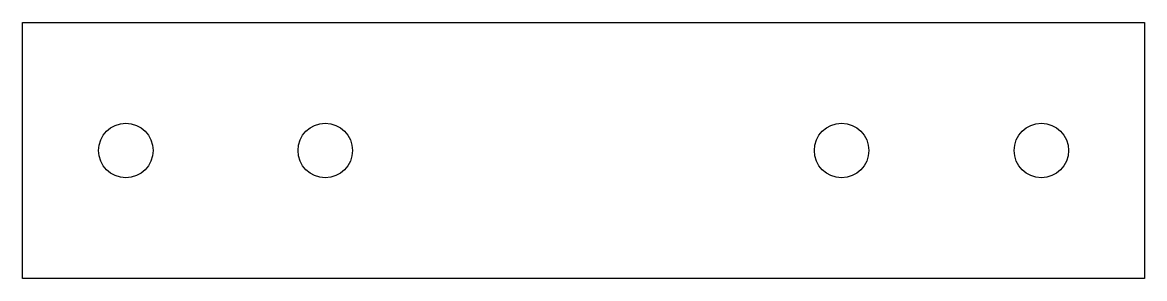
# Model space of a CAD drawing. Extents: x 103.5 to 173.5, y 0.9 to 16.9.
import ezdxf

# ---------------------------------------------------------------- set-up
doc = ezdxf.new("R2010")
doc.units = 0
doc.layers.add('Extrude', color=7, linetype='CONTINUOUS')

msp = doc.modelspace()

# ---------------------------------------------------------------- linework, layer by layer
at = {"layer": 'Extrude'}
for p, q in [((103.451, 16.949), (103.451, 16.949, 3)), ((103.451, 16.949), (173.451, 16.949)), ((103.451, 16.949, 3), (173.451, 16.949, 3)), ((103.451, 16.949), (103.451, 16.949, 3)), ((103.451, 0.949009), (103.451, 16.949)), ((103.451, 0.949009, 3), (103.451, 16.949, 3)), ((103.451, 16.949), (173.451, 16.949)), ((103.451, 0.949009), (103.451, 16.949)), ((103.451, 16.949, 3), (173.451, 16.949, 3)), ((103.451, 0.949009, 3), (103.451, 16.949, 3)), ((173.451, 16.949), (173.451, 16.949, 3)), ((173.451, 16.949), (173.451, 16.949, 3)), ((173.451, 16.949), (173.451, 0.949009)), ((173.451, 16.949, 3), (173.451, 0.949009, 3)), ((173.451, 16.949), (173.451, 0.949009)), ((173.451, 16.949, 3), (173.451, 0.949009, 3)), ((111.498, 8.36757), (111.498, 8.36757, 3)), ((111.498, 8.36757), (111.498, 8.36757, 3)), ((123.938, 8.36757), (123.938, 8.36757, 3)), ((123.938, 8.36757), (123.938, 8.36757, 3)), ((156.148, 8.36757), (156.148, 8.36757, 3)), ((156.148, 8.36757), (156.148, 8.36757, 3)), ((168.612, 8.36757), (168.612, 8.36757, 3)), ((168.612, 8.36757), (168.612, 8.36757, 3)), ((103.451, 0.949009), (103.451, 0.949009, 3)), ((173.451, 0.949009), (103.451, 0.949009)), ((173.451, 0.949009, 3), (103.451, 0.949009, 3)), ((103.451, 0.949009), (103.451, 0.949009, 3)), ((173.451, 0.949009), (103.451, 0.949009)), ((173.451, 0.949009, 3), (103.451, 0.949009, 3)), ((173.451, 0.949009), (173.451, 0.949009, 3)), ((173.451, 0.949009), (173.451, 0.949009, 3))]:
    msp.add_line(p, q, dxfattribs=at)
for centre in [(109.901, 8.94901), (109.901, 8.94901), (109.901, 8.94901), (109.901, 8.94901), (122.341, 8.94901), (122.341, 8.94901), (122.341, 8.94901), (122.341, 8.94901), (154.551, 8.94901), (154.551, 8.94901), (154.551, 8.94901), (154.551, 8.94901), (167.014, 8.94901), (167.014, 8.94901), (167.014, 8.94901), (167.014, 8.94901)]:
    msp.add_circle(centre, 1.7, dxfattribs=at)

doc.saveas('drawing.dxf')
